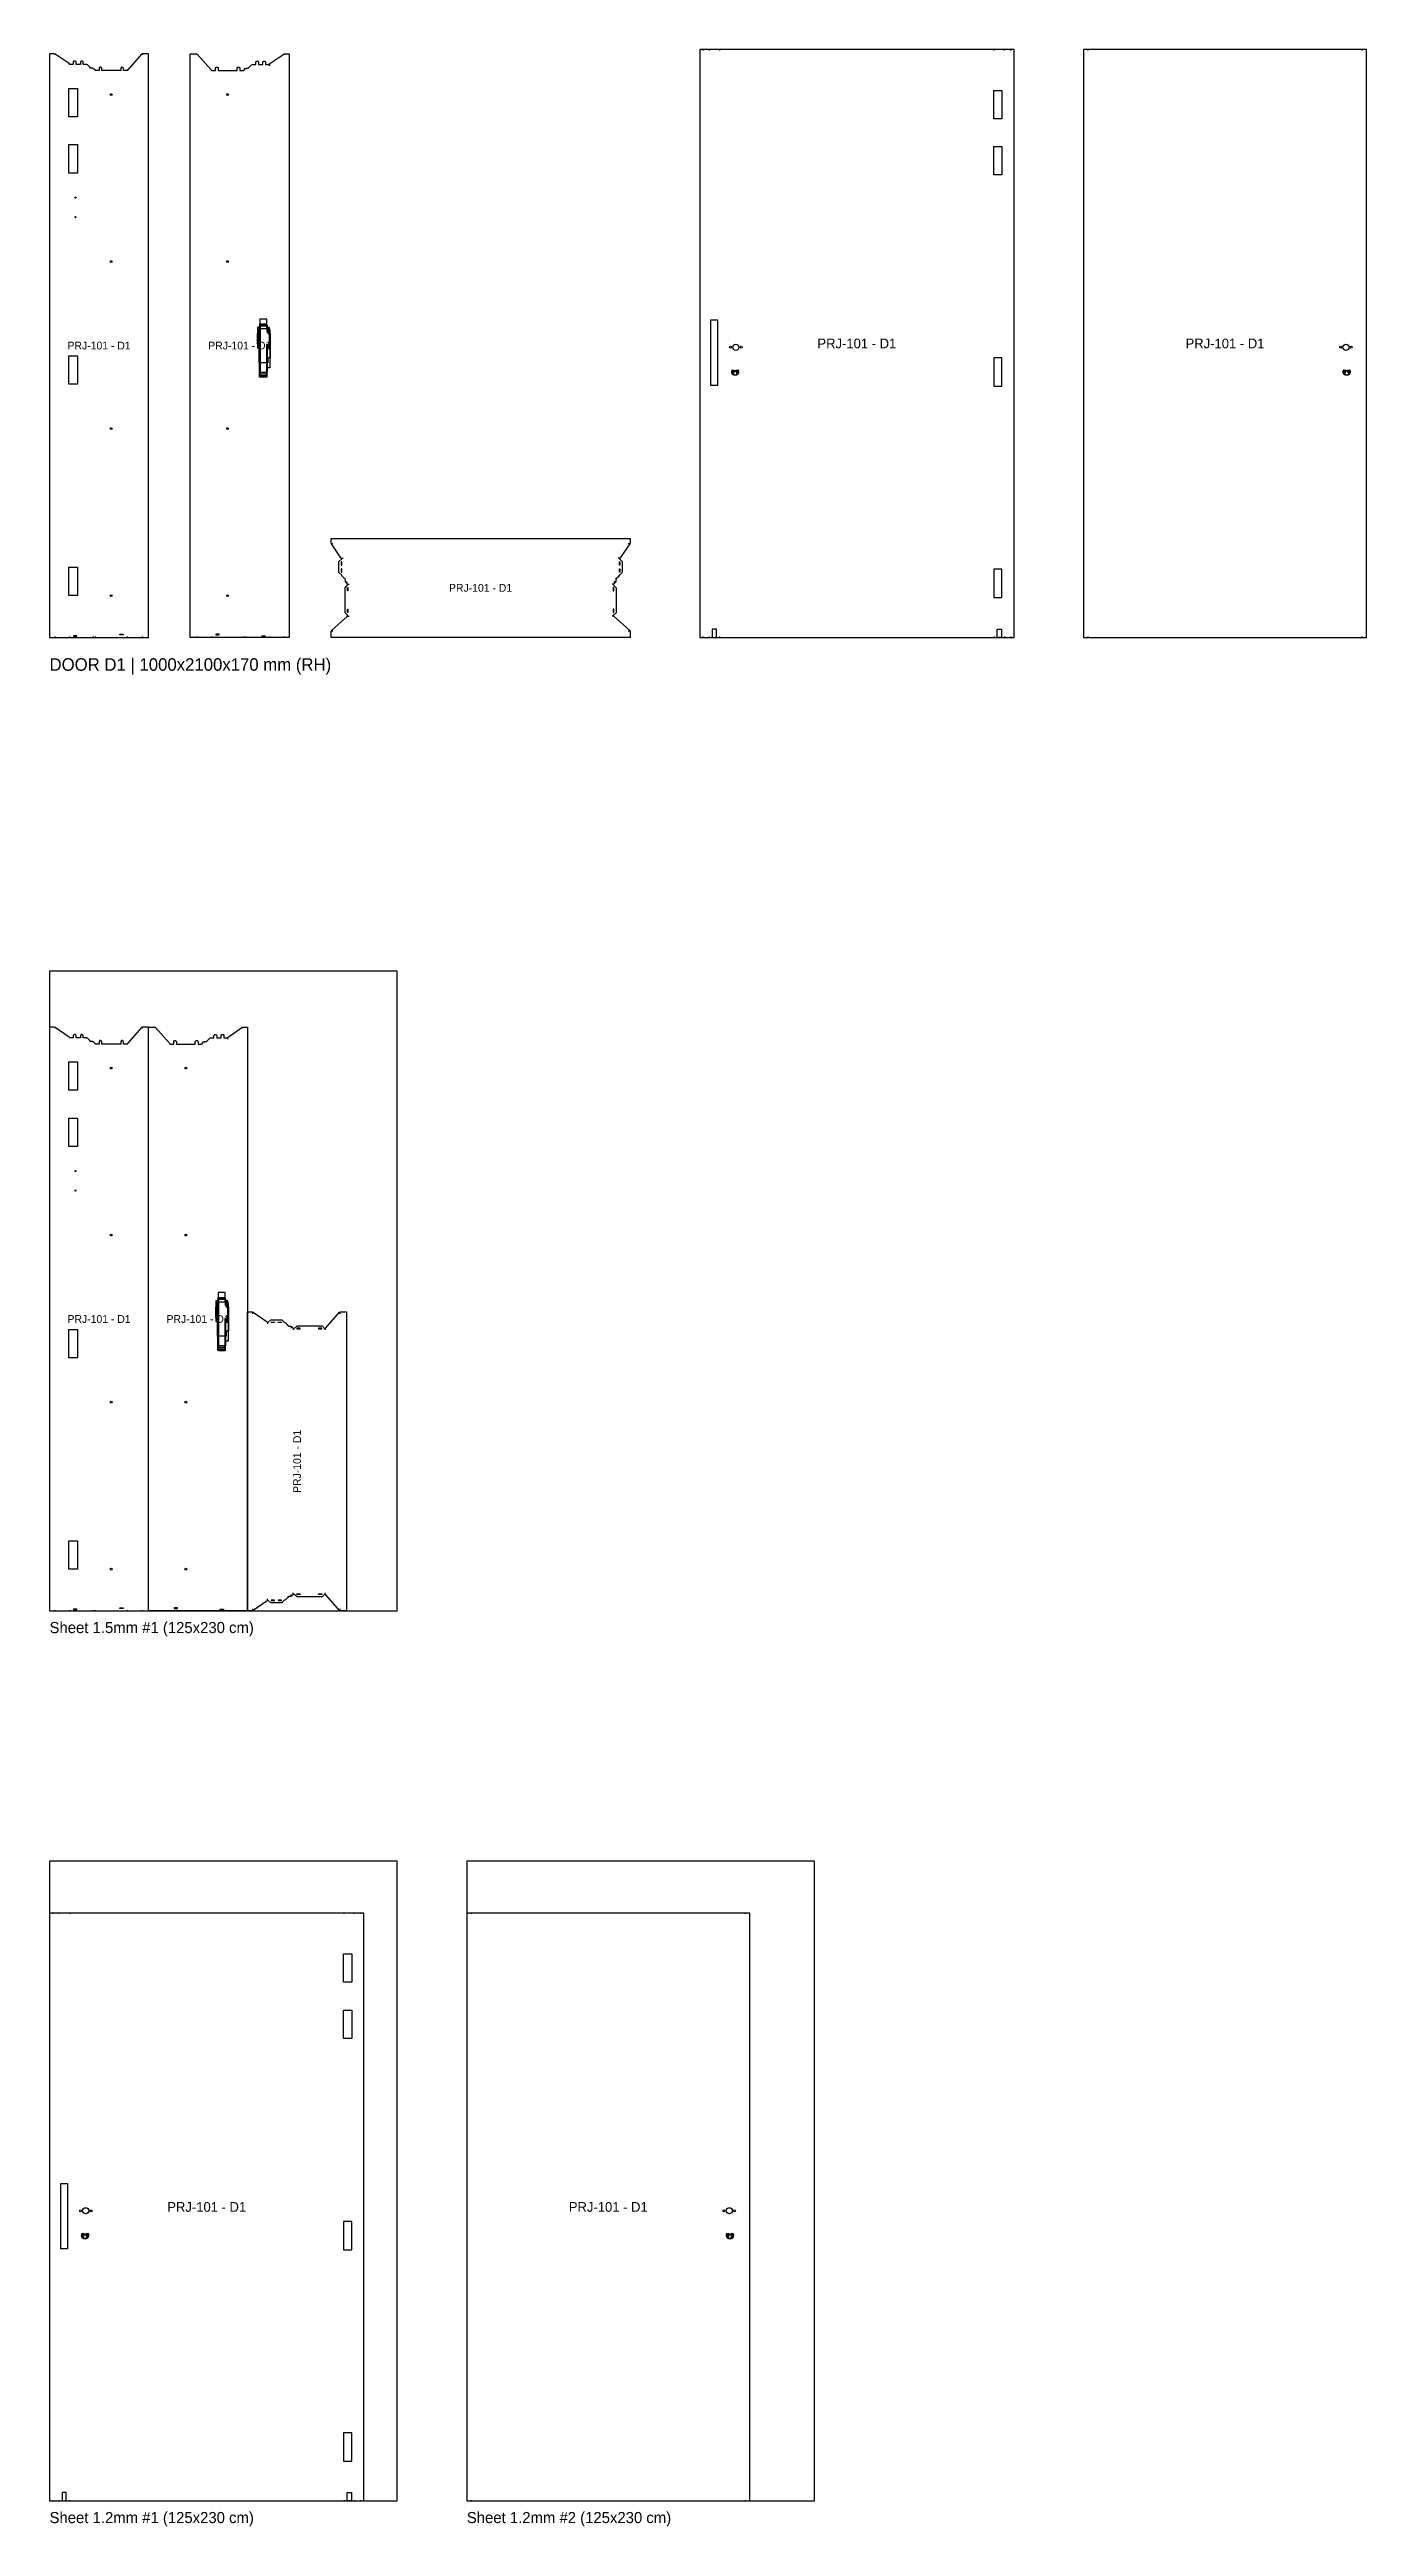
# Model space of a CAD drawing. Header units: metres. Extents: x 0 to 4734, y -6792 to 2113.
import ezdxf
from ezdxf.enums import TextEntityAlignment as Align

# ---------------------------------------------------------------- set-up
doc = ezdxf.new("R2010")
doc.units = ezdxf.units.M
for name, color, linetype in [('CUTOUTS', 3, 'Continuous'), ('HOLES', 4, 'Continuous'), ('NOTCHES', 6, 'Continuous'), ('OUTLINE', 7, 'Continuous'), ('PART_LABELS', 7, 'Continuous'), ('SHEETS_1_2', 3, 'Continuous'), ('SHEETS_1_5', 4, 'Continuous'), ('TEXT', 2, 'Continuous')]:
    doc.layers.add(name, color=color, linetype=linetype)

# ---------------------------------------------------------------- blocks, each defined once
blk = doc.blocks.new('B_D1_HINGE_POST')
at = {"layer": 'CUTOUTS'}
for points in [[(69.9, 1973.5), (100.4, 1973.5), (100.4, 1871.5), (69.9, 1871.5)], [(69.9, 1973.5), (100.4, 1973.5), (100.4, 1871.5), (69.9, 1871.5)], [(69.9, 1973.5), (100.4, 1973.5), (100.4, 1871.5), (69.9, 1871.5)], [(69.9, 1973.5), (100.4, 1973.5), (100.4, 1871.5), (69.9, 1871.5)], [(69.9, 1771.5), (100.4, 1771.5), (100.4, 1669.5), (69.9, 1669.5)], [(69.9, 1011.8), (100.4, 1011.8), (100.4, 909.8), (69.9, 909.8)], [(69.9, 252), (100.4, 252), (100.4, 150), (69.9, 150)], [(69.9, 252), (100.4, 252), (100.4, 150), (69.9, 150)], [(69.9, 252), (100.4, 252), (100.4, 150), (69.9, 150)], [(69.9, 252), (100.4, 252), (100.4, 150), (69.9, 150)], [(98.6, 6), (86.6, 6), (86.6, 4), (98.6, 4)], [(252.3, 11), (264.3, 11), (264.3, 9), (252.3, 9)]]:
    blk.add_lwpolyline(points, close=True, dxfattribs=at)
at = {"layer": 'HOLES'}
for centre, radius in [((221.7, 1951.5), 3.25), ((93.3, 1581), 2), ((93.3, 1511), 2), ((221.7, 1351), 3.25), ((221.7, 750.5), 3.25), ((221.7, 150), 3.25)]:
    blk.add_circle(centre, radius, dxfattribs=at)
at = {"layer": 'NOTCHES'}
for p, q in [((18.6, 2097.8), (18.6, 2094.8)), ((18.6, 2097.8), (18.6, 2094.8)), ((18.6, 2097.8), (18.6, 2094.8)), ((18.6, 2097.8), (18.6, 2094.8)), ((71.7, 2061.5), (71.7, 2058.5)), ((71.7, 2061.5), (71.7, 2058.5)), ((71.7, 2061.5), (71.7, 2058.5)), ((71.7, 2061.5), (71.7, 2058.5)), ((134.3, 2059.2), (134.3, 2058.2)), ((134.3, 2059.2), (134.3, 2058.2)), ((134.3, 2059.2), (134.3, 2058.2)), ((134.3, 2059.2), (134.3, 2058.2)), ((146, 2048.5), (146, 2047.5)), ((146, 2048.5), (146, 2047.5)), ((146, 2048.5), (146, 2047.5)), ((146, 2048.5), (146, 2047.5)), ((332.4, 2097.8), (332.4, 2094.8)), ((332.4, 2097.8), (332.4, 2094.8)), ((332.4, 2097.8), (332.4, 2094.8)), ((332.4, 2097.8), (332.4, 2094.8)), ((156.6, 2046.2), (156.6, 2043.2)), ((156.6, 2046.2), (156.6, 2043.2)), ((156.6, 2046.2), (156.6, 2043.2)), ((156.6, 2046.2), (156.6, 2043.2)), ((164.2, 2039.5), (164.2, 2036.5)), ((164.2, 2039.5), (164.2, 2036.5)), ((164.2, 2039.5), (164.2, 2036.5)), ((164.2, 2039.5), (164.2, 2036.5)), ((279.2, 2039.5), (279.2, 2036.5)), ((279.2, 2039.5), (279.2, 2036.5)), ((279.2, 2039.5), (279.2, 2036.5)), ((279.2, 2039.5), (279.2, 2036.5)), ((18.6, 3), (18.6, 0)), ((18.6, 3), (18.6, 0)), ((18.6, 3), (18.6, 0)), ((18.6, 3), (18.6, 0)), ((71.7, 3), (71.7, 0)), ((71.7, 3), (71.7, 0)), ((71.7, 3), (71.7, 0)), ((71.7, 3), (71.7, 0)), ((134.3, 1), (134.3, 0)), ((134.3, 1), (134.3, 0)), ((134.3, 1), (134.3, 0)), ((134.3, 1), (134.3, 0)), ((146, 1), (146, 0)), ((146, 1), (146, 0)), ((146, 1), (146, 0)), ((146, 1), (146, 0)), ((156.6, 3), (156.6, 0)), ((156.6, 3), (156.6, 0)), ((156.6, 3), (156.6, 0)), ((156.6, 3), (156.6, 0)), ((164.2, 3), (164.2, 0)), ((164.2, 3), (164.2, 0)), ((164.2, 3), (164.2, 0)), ((164.2, 3), (164.2, 0)), ((279.2, 3), (279.2, 0)), ((279.2, 3), (279.2, 0)), ((279.2, 3), (279.2, 0)), ((279.2, 3), (279.2, 0)), ((332.4, 3), (332.4, 0)), ((332.4, 3), (332.4, 0)), ((332.4, 3), (332.4, 0)), ((332.4, 3), (332.4, 0))]:
    blk.add_line(p, q, dxfattribs=at)
at = {"layer": 'OUTLINE'}
blk.add_lwpolyline([(162.7, 2041), (158.2, 2045.5), (155, 2047), (147.5, 2047), (144.4, 2050), (135.9, 2058.5), (132.8, 2060), (120.8, 2060), (120.8, 2069), (117.8, 2072), (113.8, 2072), (110.8, 2069), (110.8, 2060), (95.3, 2060), (95.3, 2069), (92.3, 2072), (88.3, 2072), (85.3, 2069), (85.3, 2060), (73.3, 2060), (70.1, 2063), (20.1, 2097), (17, 2098.5), (0, 2098.5), (0, 0), (355.9, 0), (355.9, 2098.5), (333.9, 2098.5), (330.8, 2097), (280.8, 2041), (277.7, 2038), (265.7, 2038), (265.7, 2047), (262.7, 2050), (258.7, 2050), (255.7, 2047), (255.7, 2038), (187.8, 2038), (187.8, 2047), (184.8, 2050), (180.8, 2050), (177.8, 2047), (177.8, 2038), (165.8, 2038)], close=True, dxfattribs=at)
at = {"layer": 'PART_LABELS'}
blk.add_text('PRJ-101 - D1', height=28, dxfattribs=at).set_placement((178, 1049.2), align=Align.MIDDLE_CENTER)
blk = doc.blocks.new('B_D1_LOCK_POST')
at = {"layer": 'CUTOUTS'}
for points in [[(275, 1114.5), (275, 1144), (250.5, 1144), (250.5, 1114.5), (241.5, 1114.5), (241.5, 1040.5), (250.5, 1040.5), (250.5, 941.5), (275, 941.5), (275, 1040.5), (284.8, 1040.5), (284.8, 1114.5)], [(249.2, 935.5), (249.2, 1120.5), (274.2, 1120.5), (274.2, 1108.4), (284.8, 1108.4), (284.8, 1051.6), (274.2, 1051.6), (274.2, 935.5)], [(276.5, 1044.5), (276.5, 952.2), (252, 952.2), (252, 1122.8), (276.5, 1122.8), (276.5, 1110.5), (284.8, 1110.5), (284.8, 1044.5)], [(103.6, 11), (91.6, 11), (91.6, 9), (103.6, 9)], [(257.3, 6), (269.3, 6), (269.3, 4), (257.3, 4)]]:
    blk.add_lwpolyline(points, close=True, dxfattribs=at)
for points in [[(274.2, 1124.1, -0.414214), (274.8, 1123.6), (274.8, 1099.9, 0.23925), (275, 1099.5), (284.6, 1092.4, -0.23925), (284.8, 1092), (284.8, 1055.2, -0.23925), (284.6, 1054.8), (275, 1047.7, 0.23925), (274.8, 1047.3), (274.8, 935.6, -0.414214), (274.2, 935.1), (252.2, 935.1, -0.414214), (251.7, 935.6), (251.7, 1047.3, 0.23925), (251.5, 1047.7), (241.9, 1054.8, -0.23925), (241.6, 1055.2), (241.6, 1092, -0.23925), (241.9, 1092.4), (251.5, 1099.5, 0.23925), (251.7, 1099.9), (251.7, 1123.6, -0.414214), (252.2, 1124.1)], [(279.7, 1005.6, 0.414214), (279.2, 1005.1), (279.2, 988.3, -0.414214), (278, 987), (248.5, 987, -0.414214), (247.2, 988.3), (247.2, 1109.8, -0.414214), (248.5, 1111), (278, 1111, -0.414214), (279.2, 1109.8), (279.2, 1092.9, 0.414214), (279.7, 1092.4), (286.8, 1092.4), (286.8, 1005.6)]]:
    blk.add_lwpolyline(points, format="xyb", close=True, dxfattribs=at)
at = {"layer": 'HOLES'}
for centre in [(134.2, 1951.5), (134.2, 1351), (134.2, 750.5), (134.2, 150)]:
    blk.add_circle(centre, 3.25, dxfattribs=at)
at = {"layer": 'NOTCHES'}
for p, q in [((23.6, 2097.8), (23.6, 2094.8)), ((23.6, 2097.8), (23.6, 2094.8)), ((23.6, 2097.8), (23.6, 2094.8)), ((23.6, 2097.8), (23.6, 2094.8)), ((210, 2048.5), (210, 2047.5)), ((210, 2048.5), (210, 2047.5)), ((210, 2048.5), (210, 2047.5)), ((210, 2048.5), (210, 2047.5)), ((221.6, 2059.2), (221.6, 2058.2)), ((221.6, 2059.2), (221.6, 2058.2)), ((221.6, 2059.2), (221.6, 2058.2)), ((221.6, 2059.2), (221.6, 2058.2)), ((284.2, 2061.5), (284.2, 2055.5)), ((284.2, 2061.5), (284.2, 2055.5)), ((284.2, 2061.5), (284.2, 2055.5)), ((284.2, 2061.5), (284.2, 2055.5)), ((337.4, 2097.8), (337.4, 2094.8)), ((337.4, 2097.8), (337.4, 2094.8)), ((337.4, 2097.8), (337.4, 2094.8)), ((337.4, 2097.8), (337.4, 2094.8)), ((76.7, 2039.5), (76.7, 2036.5)), ((76.7, 2039.5), (76.7, 2036.5)), ((76.7, 2039.5), (76.7, 2036.5)), ((76.7, 2039.5), (76.7, 2036.5)), ((191.7, 2039.5), (191.7, 2036.5)), ((191.7, 2039.5), (191.7, 2036.5)), ((191.7, 2039.5), (191.7, 2036.5)), ((191.7, 2039.5), (191.7, 2036.5)), ((199.3, 2046.2), (199.3, 2043.2)), ((199.3, 2046.2), (199.3, 2043.2)), ((199.3, 2046.2), (199.3, 2043.2)), ((199.3, 2046.2), (199.3, 2043.2)), ((23.6, 3), (23.6, 0)), ((23.6, 3), (23.6, 0)), ((23.6, 3), (23.6, 0)), ((23.6, 3), (23.6, 0)), ((76.7, 3), (76.7, 0)), ((76.7, 3), (76.7, 0)), ((76.7, 3), (76.7, 0)), ((76.7, 3), (76.7, 0)), ((191.7, 3), (191.7, 0)), ((191.7, 3), (191.7, 0)), ((191.7, 3), (191.7, 0)), ((191.7, 3), (191.7, 0)), ((199.3, 3), (199.3, 0)), ((199.3, 3), (199.3, 0)), ((199.3, 3), (199.3, 0)), ((199.3, 3), (199.3, 0)), ((210, 1), (210, 0)), ((210, 1), (210, 0)), ((210, 1), (210, 0)), ((210, 1), (210, 0)), ((221.6, 1), (221.6, 0)), ((221.6, 1), (221.6, 0)), ((221.6, 1), (221.6, 0)), ((221.6, 1), (221.6, 0)), ((284.2, 3), (284.2, 0)), ((284.2, 3), (284.2, 0)), ((284.2, 3), (284.2, 0)), ((284.2, 3), (284.2, 0)), ((337.4, 3), (337.4, 0)), ((337.4, 3), (337.4, 0)), ((337.4, 3), (337.4, 0)), ((337.4, 3), (337.4, 0))]:
    blk.add_line(p, q, dxfattribs=at)
blk.add_lwpolyline([(285.6, 1104.6), (285.6, 969.2), (280.1, 969.2, 0.414214), (274.3, 963.4), (274.3, 946.8), (250, 946.8), (250, 1127.1), (274.3, 1127.1), (274.3, 1110.5, 0.414214), (280.1, 1104.6)], format="xyb", close=True, dxfattribs=at)
at = {"layer": 'OUTLINE'}
blk.add_lwpolyline([(193.3, 2041), (197.8, 2045.5), (200.9, 2047), (208.4, 2047), (211.5, 2050), (220, 2058.5), (223.2, 2060), (235.2, 2060), (235.2, 2069), (238.2, 2072), (242.2, 2072), (245.2, 2069), (245.2, 2060), (260.7, 2060), (260.7, 2069), (263.7, 2072), (267.7, 2072), (270.7, 2069), (270.7, 2060), (282.7, 2060), (285.8, 2063), (335.8, 2097), (338.9, 2098.5), (355.9, 2098.5), (355.9, 0), (0, 0), (0, 2098.5), (22, 2098.5), (25.1, 2097), (75.1, 2041), (78.3, 2038), (90.3, 2038), (90.3, 2047), (93.3, 2050), (97.3, 2050), (100.3, 2047), (100.3, 2038), (168.1, 2038), (168.1, 2047), (171.1, 2050), (175.1, 2050), (178.1, 2047), (178.1, 2038), (190.1, 2038)], close=True, dxfattribs=at)
at = {"layer": 'PART_LABELS'}
blk.add_text('PRJ-101 - D1', height=28, dxfattribs=at).set_placement((178, 1049.2), align=Align.MIDDLE_CENTER)
blk = doc.blocks.new('B_D1_HEADER')
at = {"layer": 'NOTCHES'}
for p, q in [((0.7, 337.4), (6.7, 337.4)), ((37, 284.2), (43, 284.2)), ((1038, 284.2), (1032, 284.2)), ((1068.2, 337.4), (1074.2, 337.4)), ((39.2, 221.6), (41.2, 221.6)), ((50, 210), (52, 210)), ((52.2, 199.3), (58.2, 199.3)), ((59, 191.7), (65, 191.7)), ((1016, 191.7), (1010, 191.7)), ((1022.7, 199.3), (1016.7, 199.3)), ((1025, 210), (1023, 210)), ((1035.7, 221.6), (1033.7, 221.6)), ((0.7, 23.6), (6.7, 23.6)), ((59, 76.7), (65, 76.7)), ((1016, 76.7), (1010, 76.7)), ((1068.2, 23.6), (1074.2, 23.6))]:
    blk.add_line(p, q, dxfattribs=at)
for points in [[(38.7, 259.7), (38.7, 271.7), (36.7, 271.7), (36.7, 259.7)], [(1036.2, 259.7), (1036.2, 271.7), (1038.2, 271.7), (1038.2, 259.7)], [(38.7, 234.2), (38.7, 246.2), (36.7, 246.2), (36.7, 234.2)], [(58.7, 167.1), (58.7, 179.1), (60.7, 179.1), (60.7, 167.1)], [(1016.2, 167.1), (1016.2, 179.1), (1014.2, 179.1), (1014.2, 167.1)], [(1036.2, 234.2), (1036.2, 246.2), (1038.2, 246.2), (1038.2, 234.2)], [(58.7, 89.3), (58.7, 101.3), (60.7, 101.3), (60.7, 89.3)], [(1016.2, 89.3), (1016.2, 101.3), (1014.2, 101.3), (1014.2, 89.3)]]:
    blk.add_lwpolyline(points, close=True, dxfattribs=at)
at = {"layer": 'OUTLINE'}
blk.add_lwpolyline([(0, 355.9), (1075, 355.9), (1075, 338.9), (1073.5, 335.8), (1039.5, 285.8), (1036.5, 282.7), (1046.5, 272.7), (1046.5, 233.2), (1036.5, 223.2), (1035, 220), (1026.5, 211.5), (1023.5, 208.4), (1023.5, 200.9), (1022, 197.8), (1017.5, 193.3), (1014.5, 190.1), (1024.5, 178.2), (1024.5, 88.3), (1014.5, 78.3), (1017.5, 75.1), (1073.5, 25.1), (1075, 22), (1075, 0), (0, 0), (0, 22), (1.5, 25.1), (57.5, 75.1), (60.5, 78.3), (50.5, 88.3), (50.5, 178.2), (60.5, 190.1), (57.5, 193.3), (53, 197.8), (51.5, 200.9), (51.5, 208.4), (48.5, 211.5), (40, 220), (38.5, 223.2), (28.5, 233.2), (28.5, 272.7), (38.5, 282.7), (35.5, 285.8), (1.5, 335.8), (0, 338.9)], close=True, dxfattribs=at)
at = {"layer": 'PART_LABELS'}
blk.add_text('PRJ-101 - D1', height=28, dxfattribs=at).set_placement((537.5, 178), align=Align.MIDDLE_CENTER)
blk = doc.blocks.new('B_D1_LEAF1')
at = {"layer": 'CUTOUTS'}
for points in [[(1056.9, 1966.5), (1086.4, 1966.5), (1086.4, 1864.5), (1056.9, 1864.5)], [(1056.9, 1764.5), (1086.4, 1764.5), (1086.4, 1662.5), (1056.9, 1662.5)], [(1086.4, 1004.7), (1056.9, 1004.7), (1056.9, 902.7), (1086.4, 902.7)], [(1086.4, 245), (1056.9, 245), (1056.9, 143), (1086.4, 143)], [(1084.9, 0), (1069.9, 0), (1069.9, 30), (1084.9, 30)]]:
    blk.add_lwpolyline(points, close=True, dxfattribs=at)
at = {"layer": 'HOLES'}
for centre, radius in [((111, 1043), 3.5), ((130, 1043), 11), ((149, 1043), 3.5)]:
    blk.add_circle(centre, radius, dxfattribs=at)
at = {"layer": 'NOTCHES'}
for p, q in [((11.7, 2113.5), (11.7, 2110.5)), ((33.8, 2113.5), (33.8, 2110.5)), ((71.3, 2113.5), (71.3, 2110.5)), ((1058.7, 2110.5), (1058.7, 2113.5)), ((1096.2, 2110.5), (1096.2, 2113.5)), ((1118.2, 2110.5), (1118.2, 2113.5)), ((11.7, 3), (11.7, 0)), ((33.8, 3), (33.8, 0)), ((71.3, 3), (71.3, 0)), ((1058.7, 3), (1058.7, 0)), ((1096.2, 3), (1096.2, 0)), ((1118.2, 3), (1118.2, 0)), ((45, 0), (45, 0)), ((60, 0), (60, 0))]:
    blk.add_line(p, q, dxfattribs=at)
at = {"layer": 'OUTLINE'}
for points in [[(1129.9, 2113.5), (0, 2113.5), (0, 0), (1129.9, 0)], [(40.1, 1141.1), (64.6, 1141.1), (64.6, 905.8), (40.1, 905.8)], [(45, 0), (60, 0), (60, 30), (45, 30)]]:
    blk.add_lwpolyline(points, close=True, dxfattribs=at)
for points in [[(132.5, 962.4), (132.5, 950.9, 1), (117.5, 950.9), (117.5, 962.4, 2.539565)], [(137.5, 962.4), (137.5, 950.9, 1), (122.5, 950.9), (122.5, 962.4, 2.539565)]]:
    blk.add_lwpolyline(points, format="xyb", close=True, dxfattribs=at)
at = {"layer": 'PART_LABELS'}
blk.add_text('PRJ-101 - D1', height=35, dxfattribs=at).set_placement((565, 1056.7), align=Align.MIDDLE_CENTER)
blk = doc.blocks.new('B_D1_LEAF2')
at = {"layer": 'HOLES'}
for centre, radius in [((924.2, 1043), 3.5), ((943.2, 1043), 11), ((962.2, 1043), 3.5)]:
    blk.add_circle(centre, radius, dxfattribs=at)
at = {"layer": 'NOTCHES'}
for p, q in [((16.7, 2110.5), (16.7, 2113.5)), ((1000.1, 2113.5), (1000.1, 2110.5)), ((16.7, 0), (16.7, 3)), ((1000.1, 3), (1000.1, 0))]:
    blk.add_line(p, q, dxfattribs=at)
at = {"layer": 'OUTLINE'}
blk.add_lwpolyline([(1016.8, 2113.5), (0, 2113.5), (0, 0), (1016.8, 0)], close=True, dxfattribs=at)
for points in [[(950.7, 962.4), (950.7, 950.9, 1), (935.7, 950.9), (935.7, 962.4, 2.539565)], [(955.8, 962.4), (955.8, 950.9, 1), (940.8, 950.9), (940.8, 962.4, 2.539565)]]:
    blk.add_lwpolyline(points, format="xyb", close=True, dxfattribs=at)
at = {"layer": 'PART_LABELS'}
blk.add_text('PRJ-101 - D1', height=35, dxfattribs=at).set_placement((508.4, 1056.7), align=Align.MIDDLE_CENTER)

msp = doc.modelspace()

# ---------------------------------------------------------------- linework, layer by layer
at = {"layer": 'SHEETS_1_2'}
for points in [[(0, -6700), (1250, -6700), (1250, -4400), (0, -4400)], [(1500, -6700), (2750, -6700), (2750, -4400), (1500, -4400)]]:
    msp.add_lwpolyline(points, close=True, dxfattribs=at)
at = {"layer": 'SHEETS_1_5'}
msp.add_lwpolyline([(0, -3500), (1250, -3500), (1250, -1200), (0, -1200)], close=True, dxfattribs=at)

# ---------------------------------------------------------------- block references
for name, p in [('B_D1_HINGE_POST', (0, 0)), ('B_D1_LOCK_POST', (505.9, 0)), ('B_D1_LEAF1', (2336.9, 0)), ('B_D1_LEAF2', (3716.8, 0)), ('B_D1_HEADER', (1011.9, 0)), ('B_D1_HINGE_POST', (0, -3500)), ('B_D1_LOCK_POST', (355.9, -3500)), ('B_D1_LEAF1', (0, -6700)), ('B_D1_LEAF2', (1500, -6700))]:
    msp.add_blockref(name, p)
at = {"rotation": 90}
msp.add_blockref('B_D1_HEADER', (1067.8, -3500), dxfattribs=at)

# ---------------------------------------------------------------- texts
at = {"layer": 'TEXT'}
for s, height, p in [('DOOR D1 | 1000x2100x170 mm (RH)', 45, (0, -120)), ('Sheet 1.5mm #1 (125x230 cm)', 40, (0, -3580)), ('Sheet 1.2mm #1 (125x230 cm)', 40, (0, -6780)), ('Sheet 1.2mm #2 (125x230 cm)', 40, (1500, -6780))]:
    msp.add_text(s, height=height, dxfattribs=at).set_placement(p)

doc.saveas('drawing.dxf')
